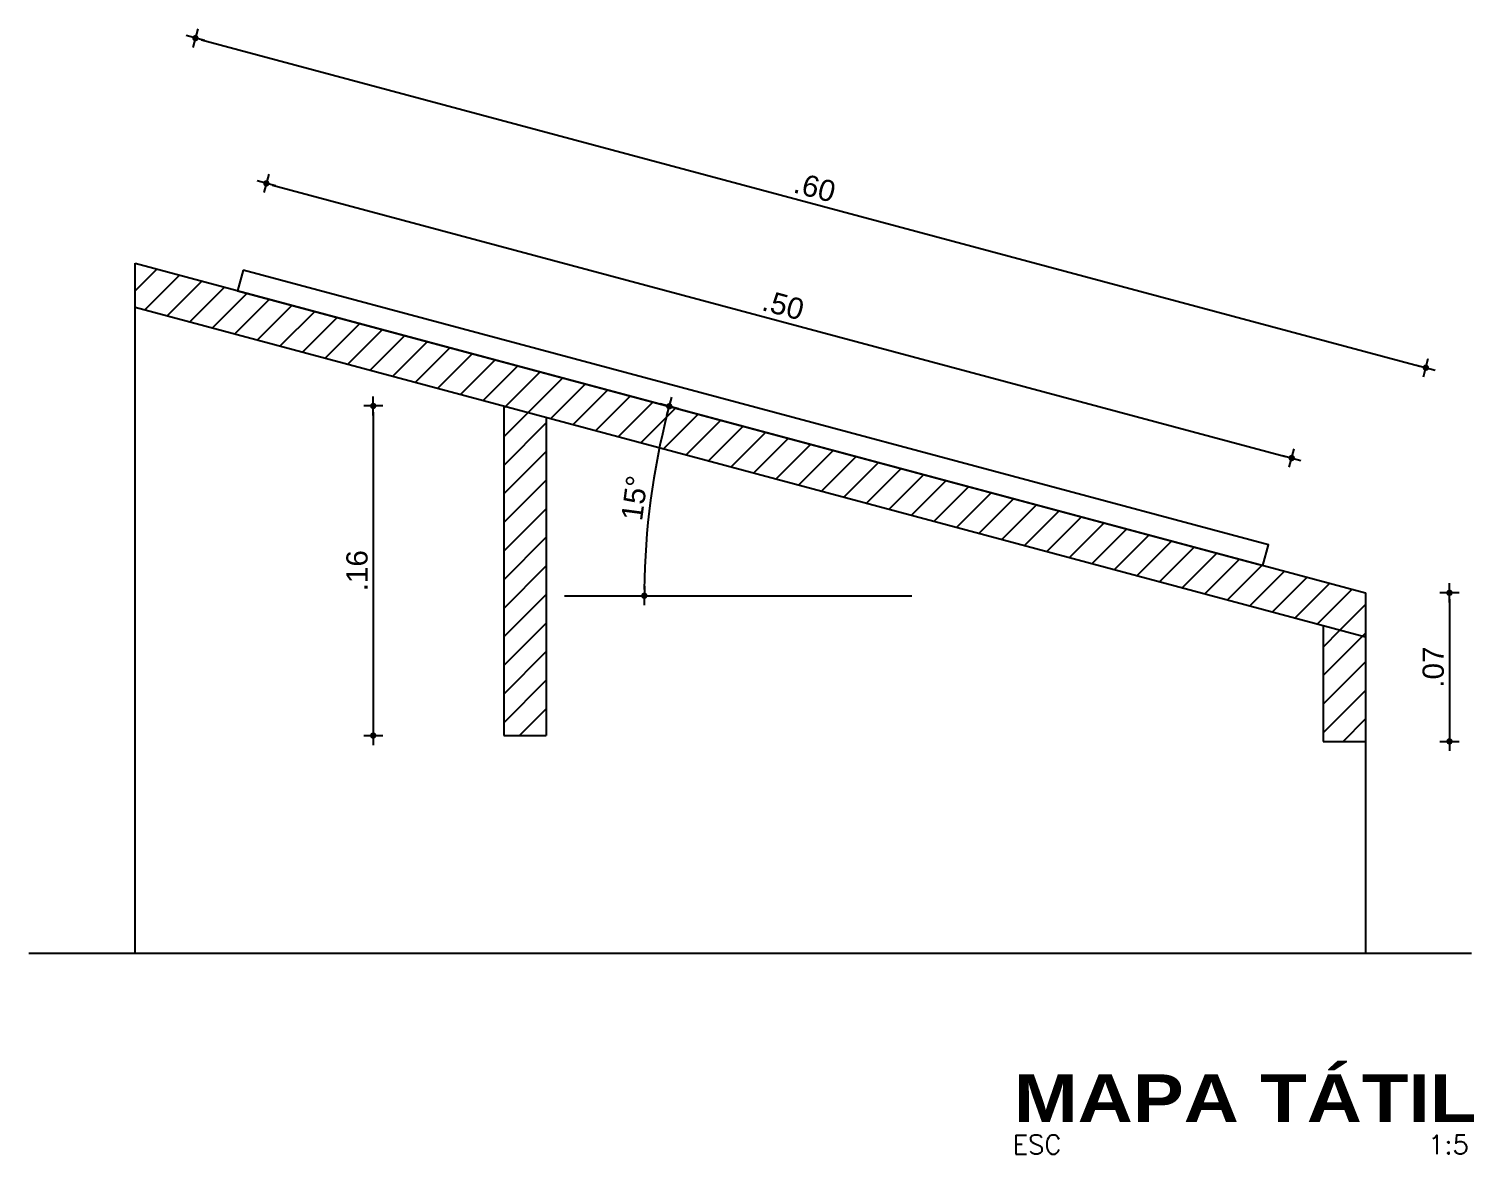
# Model space of a CAD drawing. Header units: millimetres. Extents: x 490 to 675, y -160 to -87.
# Drawn here: x 556.103 to 556.783, y -88.397 to -87.867 of the extents above; entities that cross this region are included whole.
import ezdxf
from ezdxf.enums import TextEntityAlignment as Align

# ---------------------------------------------------------------- set-up
doc = ezdxf.new("R2010")
doc.units = ezdxf.units.MM
doc.header["$LTSCALE"] = 2.5
doc.linetypes.add('DASHDOT', pattern=[1, 0.5, -0.25, 0, -0.25])
for name, color, linetype in [('ARQ_HAT', 8, 'Continuous'), ('COTAS', 1, 'Continuous'), ('HACHURA LINHA', 8, 'Continuous'), ('TITULO', 2, 'Continuous'), ('VISTA', 1, 'Continuous'), ('VISTA1', 1, 'Continuous')]:
    doc.layers.add(name, color=color, linetype=linetype)
doc.styles.add('AMB05', font='ROMANS.SHX', dxfattribs={"height": 0.12})
doc.styles.add('ARIAL 1-005', font='arial.ttf', dxfattribs={"height": 0.01})
doc.styles.add('TIT05', font='')
doc.styles.get('TIT05').set_extended_font_data('Arial Black')
doc.dimstyles.new('1-005', dxfattribs={"dimtxt": 0.01, "dimasz": 0.003, "dimexe": 1.25, "dimexo": 0.625, "dimgap": 0.0025, "dimtad": 1, "dimzin": 4, "dimdsep": 46, "dimtxsty": 'ARIAL 1-005', "dimblk": 'B', "dimcen": 0, "dimse1": 1, "dimse2": 1, "dimclrd": 256, "dimclre": 256, "dimclrt": 256, "dimadec": 0, "dimazin": 0, "dimtfac": 1, "dimtmove": 0, "dimatfit": 3, "dimldrblk": 'S', "dimfxl": 1, "dimarcsym": 0})

# ---------------------------------------------------------------- blocks, each defined once
blk = doc.blocks.new('B')
for p, q in [((-1.5, 0), (1.5, 0)), ((0, -1.5), (0, 1.5))]:
    blk.add_line(p, q)
at = {"const_width": 0.5}
blk.add_lwpolyline([(-0.25, 0, 1), (0.25, 0, 1)], format="xyb", close=True, dxfattribs=at)
blk = doc.blocks.new('*D200')
at = {"layer": 'COTAS', "lineweight": -2}
blk.add_line((556.18407, -87.87167), (556.75783, -88.02541), dxfattribs=at)
at = {"layer": 'DEFPOINTS', "color": 0}
for p in [(556.15275, -87.97696), (556.76072, -88.02619), (556.7323, -88.13225)]:
    blk.add_point(p, dxfattribs=at)
at = {"layer": 'COTAS', "lineweight": -2, "xscale": 0.003, "yscale": 0.003, "zscale": 0.003}
for p, rotation in [((556.18117, -87.8709), 164.9999999999969), ((556.76072, -88.02619), 344.9999999999969)]:
    blk.add_blockref('B', p, dxfattribs=dict(at, rotation=rotation))
at = {"layer": 'COTAS', "insert": (556.47291, -87.9412), "char_height": 0.01, "attachment_point": 5, "rotation": 345, "style": 'ARIAL 1-005'}
blk.add_mtext('.60', dxfattribs=at)
blk = doc.blocks.new('S')
blk = doc.blocks.new('*D201')
at = {"layer": 'COTAS', "lineweight": -2}
blk.add_line((556.21749, -87.94012), (556.69466, -88.06797), dxfattribs=at)
at = {"layer": 'DEFPOINTS', "color": 0}
for p in [(556.20363, -87.98024), (556.69756, -88.06875), (556.6866, -88.10965)]:
    blk.add_point(p, dxfattribs=at)
at = {"layer": 'COTAS', "lineweight": -2, "xscale": 0.003, "yscale": 0.003, "zscale": 0.003}
for p, rotation in [((556.21459, -87.93934), 164.9999999999847), ((556.69756, -88.06875), 344.9999999999847)]:
    blk.add_blockref('B', p, dxfattribs=dict(at, rotation=rotation))
at = {"layer": 'COTAS', "insert": (556.45804, -87.9967), "char_height": 0.01, "attachment_point": 5, "rotation": 345, "style": 'ARIAL 1-005'}
blk.add_mtext('.50', dxfattribs=at)
blk = doc.blocks.new('*D212')
at = {"layer": 'COTAS', "lineweight": -2}
blk.add_line((556.26493, -88.0472), (556.26493, -88.19649), dxfattribs=at)
at = {"layer": 'DEFPOINTS', "color": 0}
for p in [(556.32643, -88.0442), (556.26493, -88.19949), (556.32643, -88.19949)]:
    blk.add_point(p, dxfattribs=at)
at = {"layer": 'COTAS', "lineweight": -2, "xscale": 0.003, "yscale": 0.003, "zscale": 0.003}
for p, rotation in [((556.26493, -88.0442), 90), ((556.26493, -88.19949), 270)]:
    blk.add_blockref('B', p, dxfattribs=dict(at, rotation=rotation))
at = {"layer": 'COTAS', "insert": (556.25733, -88.12185), "char_height": 0.01, "attachment_point": 5, "rotation": 90, "style": 'ARIAL 1-005'}
blk.add_mtext('.16', dxfattribs=at)
blk = doc.blocks.new('*D202')
at = {"layer": 'COTAS', "lineweight": -2}
blk.add_line((556.77186, -88.13525), (556.77186, -88.19925), dxfattribs=at)
at = {"layer": 'DEFPOINTS', "color": 0}
for p in [(556.7323, -88.13225), (556.7323, -88.20225), (556.77186, -88.20225)]:
    blk.add_point(p, dxfattribs=at)
at = {"layer": 'COTAS', "lineweight": -2, "xscale": 0.003, "yscale": 0.003, "zscale": 0.003}
for p, rotation in [((556.77186, -88.13225), 90), ((556.77186, -88.20225), 270)]:
    blk.add_blockref('B', p, dxfattribs=dict(at, rotation=rotation))
at = {"layer": 'COTAS', "insert": (556.76426, -88.16725), "char_height": 0.01, "attachment_point": 5, "rotation": 90, "style": 'ARIAL 1-005'}
blk.add_mtext('.07', dxfattribs=at)
blk = doc.blocks.new('*D213')
at = {"layer": 'COTAS'}
blk.add_arc((556.73744, -88.13363), 0.34483, 165.49847, 179.50153, dxfattribs=at)
at = {"layer": 'DEFPOINTS', "color": 0}
for p in [(556.15275, -87.97696), (556.39785, -88.07375), (556.57707, -88.13363), (556.7323, -88.13225), (556.74072, -88.13363)]:
    blk.add_point(p, dxfattribs=at)
at = {"layer": 'COTAS', "xscale": 0.003, "yscale": 0.003, "zscale": 0.003}
for p, rotation in [((556.40436, -88.04438), 75.24923610921444), ((556.39261, -88.13363), 269.7507638907791)]:
    blk.add_blockref('B', p, dxfattribs=dict(at, rotation=rotation))
at = {"layer": 'COTAS', "insert": (556.38802, -88.08762), "char_height": 0.01, "attachment_point": 5, "rotation": 82.5, "style": 'ARIAL 1-005'}
blk.add_mtext('15°', dxfattribs=at)

msp = doc.modelspace()

# ---------------------------------------------------------------- hatches: boundary and pattern name
at = {"layer": 'HACHURA LINHA'}
h = msp.add_hatch(dxfattribs=at)
h.set_pattern_fill('ANSI31', color=256, scale=0.003, style=0)
h.set_pattern_definition([(45, (612.216715, -130.785139), (-0.0067351921, 0.0067351921), [])])
h.paths.add_polyline_path([(556.7323, -88.15296), (556.7323, -88.13225), (556.15275, -87.97696), (556.15275, -87.99766)])
h.paths.add_polyline_path([(556.34643, -88.04956), (556.32643, -88.0442), (556.32643, -88.19949), (556.34643, -88.19949)])
h.paths.add_polyline_path([(556.7123, -88.20225), (556.7323, -88.20225), (556.7323, -88.15296), (556.7123, -88.1476)])

# ---------------------------------------------------------------- linework, layer by layer
at = {"layer": 'ARQ_HAT', "linetype": 'DASHDOT'}
msp.add_line((556.35495, -88.13363), (556.51861, -88.13363), dxfattribs=at)
at = {"layer": 'COTAS'}
for p, q in [((556.15275, -88.30225), (556.15275, -87.99766)), ((556.7323, -88.20225), (556.7323, -88.30225))]:
    msp.add_line(p, q, dxfattribs=at)
at = {"layer": 'VISTA', "color": 2}
for p, q in [((556.15275, -87.97696), (556.7323, -88.13225)), ((556.15275, -87.99766), (556.15275, -87.97696)), ((556.15275, -87.99766), (556.7323, -88.15296)), ((556.32643, -88.0442), (556.32643, -88.19949)), ((556.34643, -88.04949), (556.34643, -88.19949)), ((556.7323, -88.13225), (556.7323, -88.20225)), ((556.7123, -88.1476), (556.7123, -88.20225)), ((556.32643, -88.19949), (556.34643, -88.19949)), ((556.7123, -88.20225), (556.7323, -88.20225))]:
    msp.add_line(p, q, dxfattribs=at)
msp.add_lwpolyline([(556.20363, -87.98024), (556.20105, -87.9899), (556.68401, -88.11931), (556.6866, -88.10965)], close=True, dxfattribs=at)
at = {"layer": 'VISTA1', "linetype": 'DASHDOT'}
msp.add_line((556.7823, -88.30225), (556.10275, -88.30225), dxfattribs=at)

# ---------------------------------------------------------------- texts
at = {"layer": 'TITULO'}
for s, height, style, p in [('MAPA TÁTIL', 0.0225, 'TIT05', (556.56675, -88.38165)), ('ESC', 0.009, 'AMB05', (556.56601, -88.39671))]:
    msp.add_text(s, height=height, dxfattribs=dict(at, style=style)).set_placement(p)
at = {"layer": 'TITULO', "style": 'AMB05'}
msp.add_text(' 1:5', height=0.009, dxfattribs=at).set_placement((556.78101, -88.39671), align=Align.RIGHT)

# ---------------------------------------------------------------- dimensions: what is measured, and where the dimension line sits
at = {"layer": 'COTAS'}
for p1, p2, distance, picture, middle in [((556.15275, -87.97696), (556.7323, -88.13225), 0.1098, '*D200', (556.47291, -87.9412)), ((556.20363, -87.98024), (556.6866, -88.10965), 0.04234, '*D201', (556.45804, -87.9967))]:
    dim = msp.add_aligned_dim(p1=p1, p2=p2, distance=distance, dimstyle='1-005', dxfattribs=at)
    dim.commit()
    dim.dimension.update_dxf_attribs({"geometry": picture, "text_midpoint": middle})
dim = msp.add_angular_dim_2l(base=(556.39785, -88.07375), line1=((556.15275, -87.97696), (556.7323, -88.13225)), line2=((556.57707, -88.13363), (556.74072, -88.13363)), dimstyle='1-005', override={"dimdec": 0, "dimazin": 1}, dxfattribs=at)
dim.commit()
dim.dimension.update_dxf_attribs({"geometry": '*D213', "text_midpoint": (556.38802, -88.08762)})
for base, p1, p2, picture, middle in [((556.26493, -88.19949), (556.32643, -88.0442), (556.32643, -88.19949), '*D212', (556.25733, -88.12185)), ((556.77186, -88.20225), (556.7323, -88.13225), (556.7323, -88.20225), '*D202', (556.76426, -88.16725))]:
    dim = msp.add_linear_dim(base=base, p1=p1, p2=p2, angle=90, dimstyle='1-005', dxfattribs=at)
    dim.commit()
    dim.dimension.update_dxf_attribs({"geometry": picture, "text_midpoint": middle})

doc.saveas('drawing.dxf')
